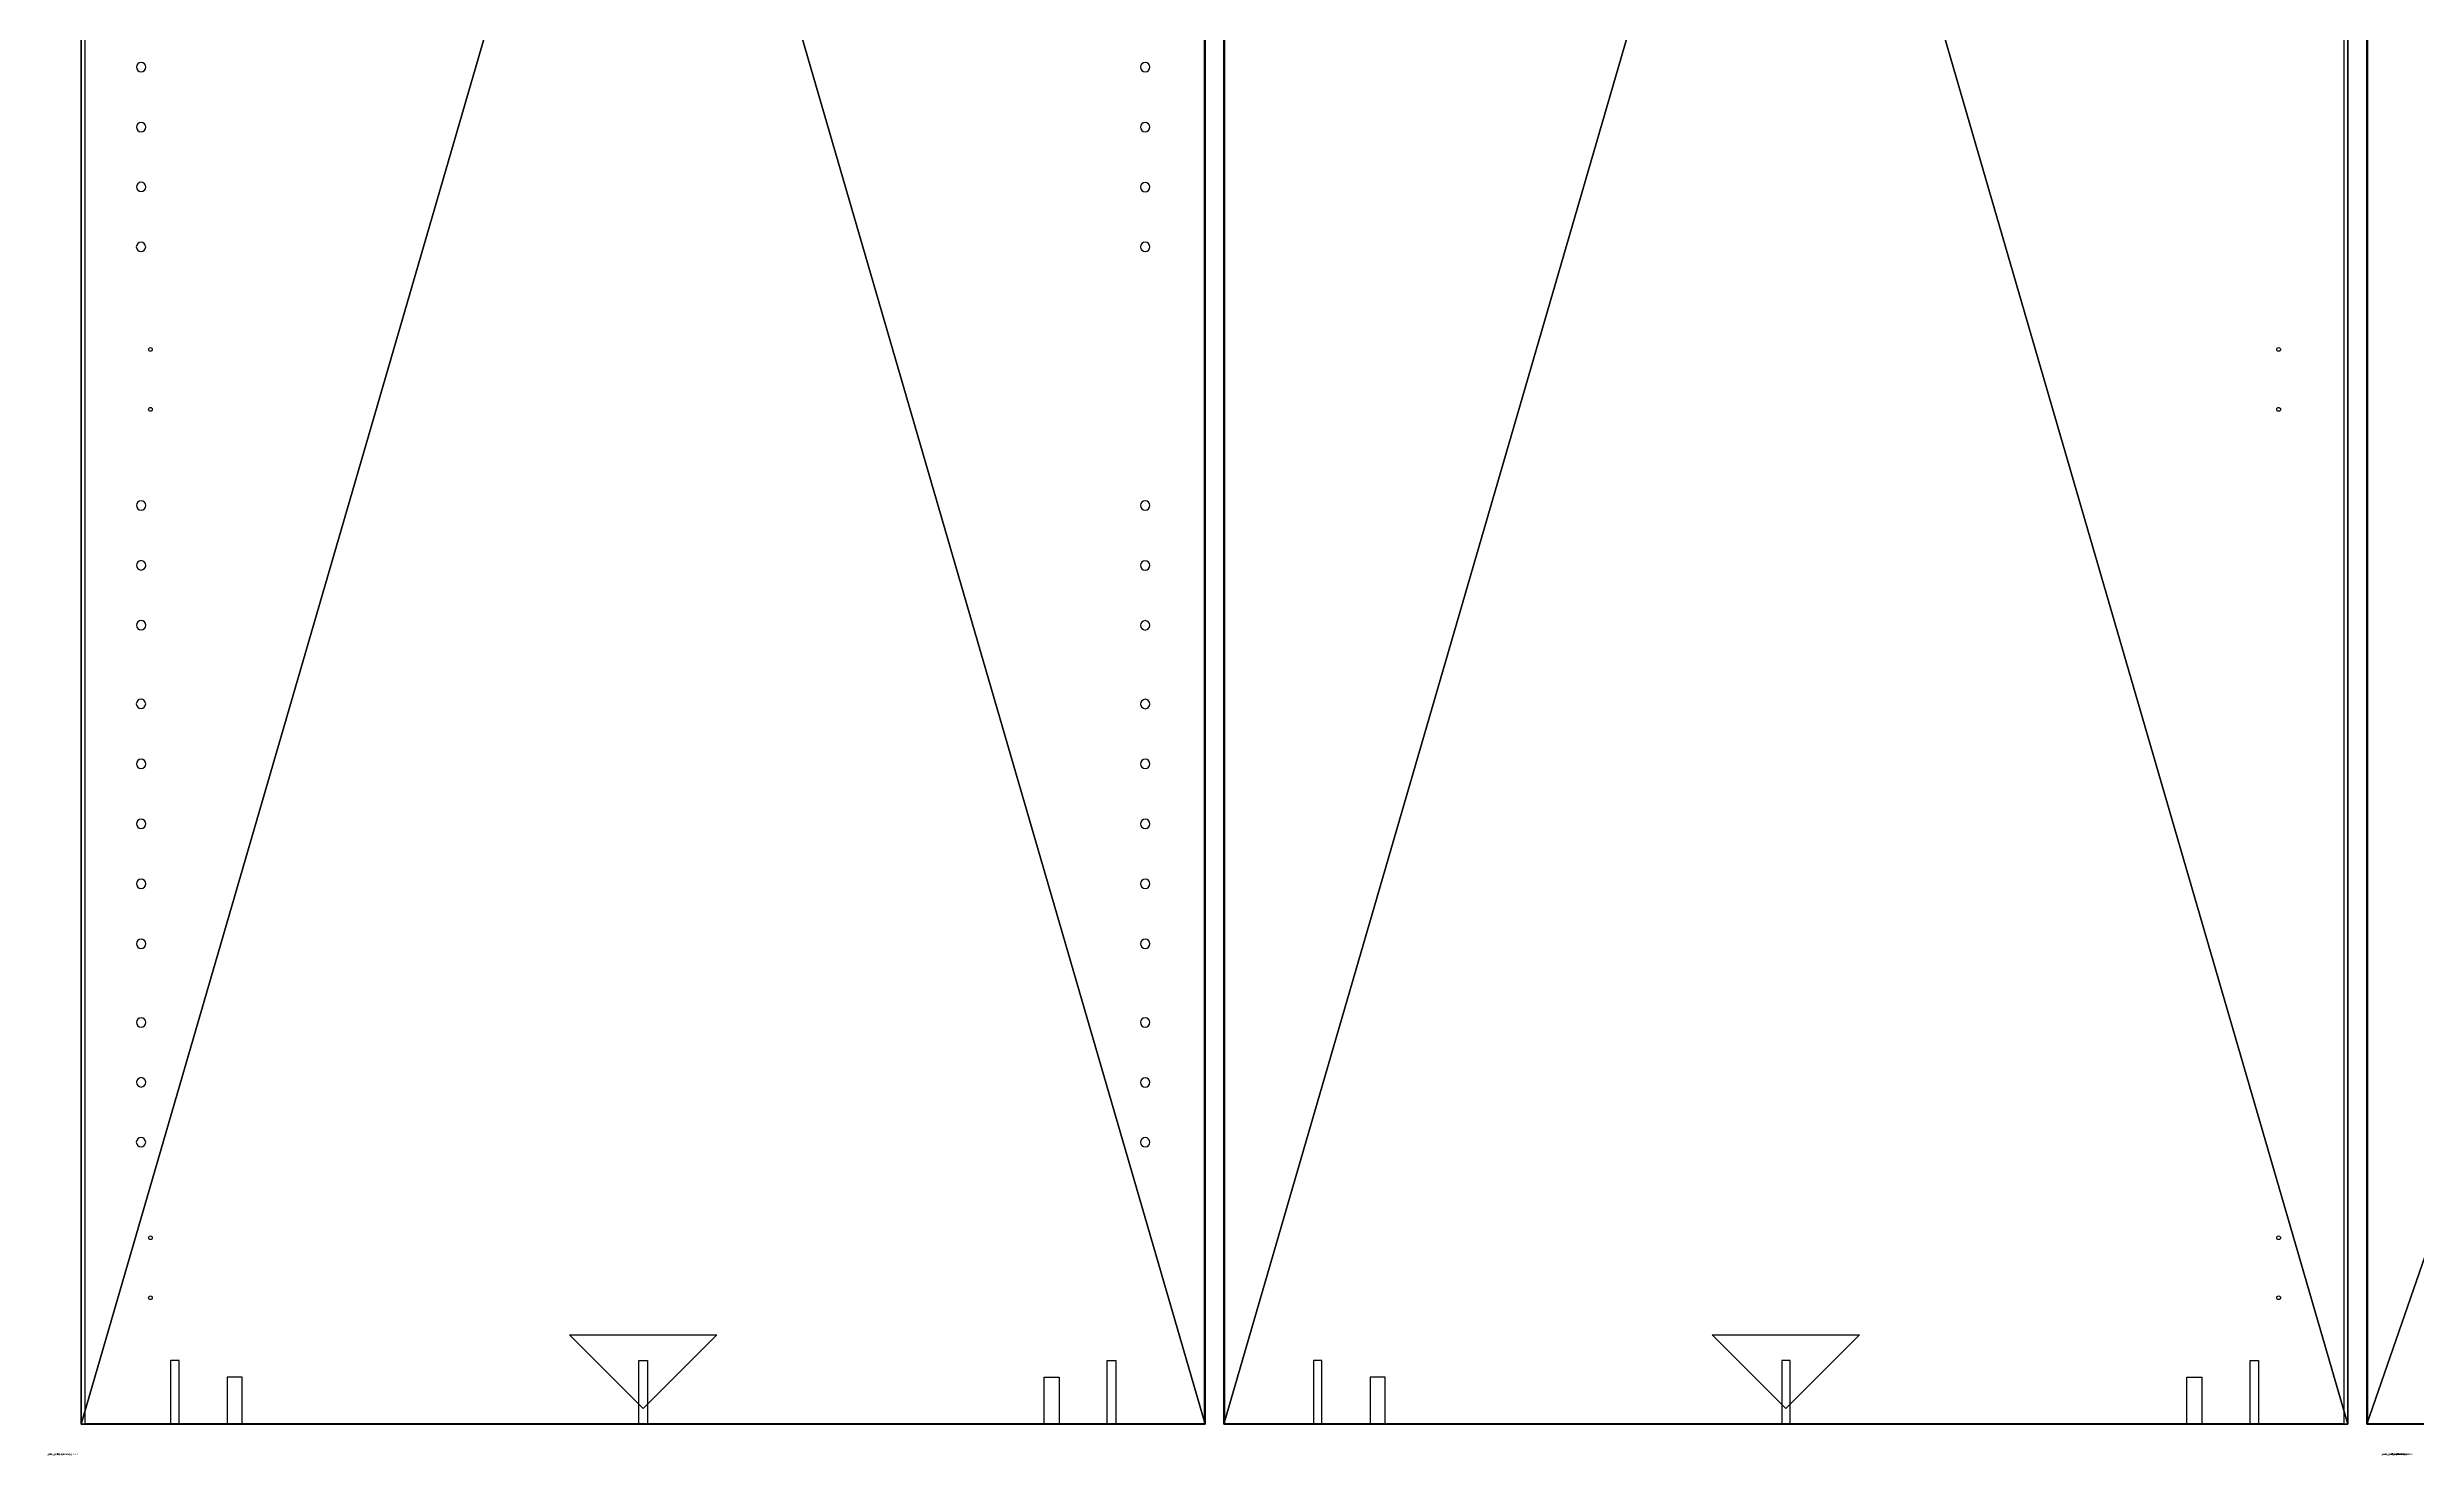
# Model space of a CAD drawing. Header units: millimetres. Extents: x -51759 to 2111, y -2740 to 2097.
# Drawn here: x -14168 to -12903, y -17 to 735 of the extents above; entities that cross this region are included whole.
import ezdxf

# ---------------------------------------------------------------- set-up
doc = ezdxf.new("R2010")
doc.units = ezdxf.units.MM
doc.header["$LTSCALE"] = 25.4
doc.layers.get('0').update_dxf_attribs({"true_color": 0xffffff})
for name, color, linetype, true_color in [('-', 216, 'Continuous', 0x770077), ('ABF_cuttingLines', 134, 'Continuous', 0x009987), ('ABF_D5.0_DEPTH8', 252, 'Continuous', 0x777799), ('ABF_edgeBanding', 252, 'Continuous', 0x777799), ('ABF_Label', 190, 'Continuous', 0x9900ff), ('DEPTH3.0-ARTICLE46331', 190, 'Continuous', 0x9900ff), ('DSIDE-4.5', 190, 'Continuous', 0x9900ff), ('DSIDE-8', 22, 'Continuous', 0xcc4400), ('Dside4.5', 134, 'Continuous', 0x009987)]:
    doc.layers.add(name, color=color, linetype=linetype, true_color=true_color)

# ---------------------------------------------------------------- blocks, each defined once
blk = doc.blocks.new('Group713#1')
at = {"layer": 'ABF_cuttingLines', "color": 0}
blk.add_polyline3d([(-617.6, 1748.1, 0), (-617.6, 16.9, 0), (-20, 16.9, 0), (-20, 1748.1, 0), (-617.6, 1748.1, 0)], close=True, dxfattribs=at)
blk = doc.blocks.new('___#18')
at = {"color": 0}
for p, q in [((-618, 16.5, 18), (-618, 1748.5, 18)), ((-618, 16.5), (-618, 1748.5)), ((-618, 16.5, 18), (-618, 1748.5, 18)), ((-618, 16.5), (-618, 1748.5)), ((-18, 16.5, 18), (-618, 16.5, 18)), ((-18, 16.5), (-618, 16.5)), ((-18, 16.5, 18), (-618, 16.5, 18)), ((-618, 16.5, 18), (-618, 16.5)), ((-18, 16.5), (-618, 16.5)), ((-618, 16.5, 18), (-618, 16.5))]:
    blk.add_line(p, q, dxfattribs=at)
at = {"layer": 'ABF_cuttingLines', "color": 0}
blk.add_blockref('Group713#1', (0, 0, 18), dxfattribs=at)
at = {"color": 7, "true_color": 0xffffff}
mesh = blk.add_polyface(dxfattribs=at)
corners = [(-18, 16.5, 18), (-618, 1748.5, 18), (-618, 16.5, 18), (-18, 1748.5, 18)]
mesh.append_faces([[corners[k] for k in face] for face in [(0, 1, 2), (1, 0, 3)]], dxfattribs={"vtx0": -1, "color": 7})
at = {"color": 253, "true_color": 0xc1b5a5}
mesh = blk.add_polyface(dxfattribs=at)
corners = [(-18, 1748.5), (-618, 16.5), (-618, 1748.5), (-18, 16.5)]
mesh.append_faces([[corners[k] for k in face] for face in [(0, 1, 2), (1, 0, 3)]], dxfattribs={"vtx0": -1, "color": 253})
at = {"color": 0}
mesh = blk.add_polyface(dxfattribs=at)
corners = [(-618, 1748.5, 18), (-618, 16.5), (-618, 16.5, 18), (-618, 1748.5)]
mesh.append_faces([[corners[k] for k in face] for face in [(0, 1, 2), (1, 0, 3)]], dxfattribs={"vtx0": -1, "color": 0})
mesh = blk.add_polyface(dxfattribs=at)
corners = [(-18, 16.5, 18), (-618, 16.5), (-18, 16.5), (-618, 16.5, 18)]
mesh.append_faces([[corners[k] for k in face] for face in [(0, 1, 2), (1, 0, 3)]], dxfattribs={"vtx0": -1, "color": 0})
blk = doc.blocks.new('Group546#1')
blk = doc.blocks.new('Group547#1')
blk = doc.blocks.new('Group550#1')
blk = doc.blocks.new('Group551#1')
blk = doc.blocks.new('Group554#1')
at = {"layer": 'DSIDE-4.5', "color": 0, "extrusion": (1.50398e-16, -1, -5.39341e-16)}
blk.add_circle((0, -9), 2.25, dxfattribs=at)
at = {"layer": 'DSIDE-8', "color": 0, "extrusion": (1.50398e-16, -1, -5.39341e-16)}
blk.add_circle((-32, -9), 4, dxfattribs=at)
blk = doc.blocks.new('Group555#1')
at = {"layer": 'DSIDE-4.5', "color": 0}
blk.add_polyline3d([(-2.25, 0, 0), (-2.25, -34, 0), (2.25, -34, 0), (2.25, 0, 0), (-2.25, 0, 0)], close=True, dxfattribs=at)
at = {"layer": 'DSIDE-8', "color": 0}
blk.add_polyline3d([(-36, 0, 0), (-36, -25, 0), (-28, -25, 0), (-28, 0, 0), (-36, 0, 0)], close=True, dxfattribs=at)
blk = doc.blocks.new('Group558#1')
at = {"layer": 'DSIDE-4.5', "color": 0, "extrusion": (1.50398e-16, -1, -5.39341e-16)}
blk.add_circle((0, -9), 2.25, dxfattribs=at)
at = {"layer": 'DSIDE-8', "color": 0, "extrusion": (1.50398e-16, -1, -5.39341e-16)}
blk.add_circle((32, -9), 4, dxfattribs=at)
blk = doc.blocks.new('Group559#1')
at = {"layer": 'DSIDE-4.5', "color": 0}
blk.add_polyline3d([(2.25, 0, 0), (2.25, -34, 0), (-2.25, -34, 0), (-2.25, 0, 0), (2.25, 0, 0)], close=True, dxfattribs=at)
at = {"layer": 'DSIDE-8', "color": 0}
blk.add_polyline3d([(36, 0, 0), (36, -25, 0), (28, -25, 0), (28, 0, 0), (36, 0, 0)], close=True, dxfattribs=at)
blk = doc.blocks.new('Group557#2')
blk = doc.blocks.new('Group558#2')
blk = doc.blocks.new('Group560#1')
at = {"layer": 'Dside4.5', "color": 0, "extrusion": (0, 1, 0)}
blk.add_circle((0, -9), 2.25, dxfattribs=at)
blk = doc.blocks.new('Group561#1')
at = {"layer": 'Dside4.5', "color": 0}
blk.add_polyline3d([(2.25, 0, 0), (2.25, -34, 0), (-2.25, -34, 0), (-2.25, 0, 0), (2.25, 0, 0)], close=True, dxfattribs=at)
blk = doc.blocks.new('Group571#1')
blk = doc.blocks.new('Group575#1')
blk = doc.blocks.new('Group577#2')
blk = doc.blocks.new('Group587#2')
at = {"layer": 'DEPTH3.0-ARTICLE46331', "color": 0, "extrusion": (0, 0, -1)}
for centre in [(37, 16), (37, -16)]:
    blk.add_circle(centre, 1, dxfattribs=at)
blk = doc.blocks.new('Group589#2')
at = {"layer": 'DEPTH3.0-ARTICLE46331', "color": 0, "extrusion": (0, 0, -1)}
for centre in [(37, 16), (37, -16)]:
    blk.add_circle(centre, 1, dxfattribs=at)
blk = doc.blocks.new('Group591#1')
blk = doc.blocks.new('Group593#1')
blk = doc.blocks.new('Group595#1')
blk = doc.blocks.new('Group#126')
blk = doc.blocks.new('Group#127')
blk = doc.blocks.new('Group636#1')
blk = doc.blocks.new('Group715#1')
at = {"layer": 'ABF_cuttingLines', "color": 0}
blk.add_polyline3d([(-617.6, 2080.5, 0), (-617.6, 16.9, 0), (-20, 16.9, 0), (-20, 2080.5, 0), (-617.6, 2080.5, 0)], close=True, dxfattribs=at)
blk = doc.blocks.new('Group716#1')
at = {"layer": 'ABF_edgeBanding', "color": 0}
blk.add_polyline3d([(-318, 24.8, 0), (-357.3, 64.1, 0), (-278.7, 64.1, 0), (-318, 24.8, 0)], close=True, dxfattribs=at)
blk = doc.blocks.new('___#19')
at = {"color": 0}
for p, q in [((-618, 16.5, 18), (-618, 2080.5, 18)), ((-618, 16.5), (-618, 2080.5)), ((-618, 16.5, 18), (-618, 2080.5, 18)), ((-618, 16.5), (-618, 2080.5)), ((-18, 2080.5, 18), (-18, 16.5, 18)), ((-18, 2080.5), (-18, 16.5)), ((-18, 2080.5, 18), (-18, 16.5, 18)), ((-18, 2080.5), (-18, 16.5)), ((-18, 16.5, 18), (-618, 16.5, 18)), ((-18, 16.5), (-618, 16.5)), ((-18, 16.5, 18), (-618, 16.5, 18)), ((-618, 16.5, 18), (-618, 16.5)), ((-18, 16.5), (-618, 16.5)), ((-618, 16.5, 18), (-618, 16.5)), ((-18, 16.5, 18), (-18, 16.5)), ((-18, 16.5, 18), (-18, 16.5))]:
    blk.add_line(p, q, dxfattribs=at)
at = {"layer": '-', "color": 0, "extrusion": (0, -1, -3.49763e-16)}
ref = blk.add_blockref('Group#126', (-317, 18, -1686.8), dxfattribs=dict(at, zscale=-1, rotation=90))
ref.add_attrib('Skp_GroupInstanceName', 'ABF_Hole', (0, 0), dxfattribs={"layer": '0', "height": 1})
ref = blk.add_blockref('Group#127', (-317, 18, -1654.8), dxfattribs=dict(at, zscale=-1, rotation=90))
ref.add_attrib('Skp_GroupInstanceName', 'ABF_Hole', (0, 0), dxfattribs={"layer": '0', "height": 1})
at = {"color": 0, "extrusion": (0, 0, -1)}
ref = blk.add_blockref('Group550#1', (568, 2080.5), dxfattribs=dict(at, rotation=180))
ref.add_attrib('Skp_GroupInstanceName', '_ABF_sideDrill', (0, 0), dxfattribs={"height": 1})
ref = blk.add_blockref('Group551#1', (568, 2080.5), dxfattribs=dict(at, rotation=180))
ref.add_attrib('Skp_GroupInstanceName', '_ABF_sideDrillDepth', (0, 0), dxfattribs={"height": 1})
ref = blk.add_blockref('Group557#2', (318, 2080.5), dxfattribs=dict(at, rotation=180))
ref.add_attrib('Skp_GroupInstanceName', '_ABF_sideDrill', (0, 0), dxfattribs={"height": 1})
ref = blk.add_blockref('Group558#2', (318, 2080.5), dxfattribs=dict(at, rotation=180))
ref.add_attrib('Skp_GroupInstanceName', '_ABF_sideDrillDepth', (0, 0), dxfattribs={"height": 1})
ref = blk.add_blockref('Group546#1', (68, 2080.5), dxfattribs=dict(at, rotation=180))
ref.add_attrib('Skp_GroupInstanceName', '_ABF_sideDrill', (0, 0), dxfattribs={"height": 1})
ref = blk.add_blockref('Group547#1', (68, 2080.5), dxfattribs=dict(at, rotation=180))
ref.add_attrib('Skp_GroupInstanceName', '_ABF_sideDrillDepth', (0, 0), dxfattribs={"height": 1})
ref = blk.add_blockref('Group595#1', (18, 1997, -18), dxfattribs=dict(at, rotation=180))
ref.add_attrib('Skp_GroupInstanceName', '_ABF_hingeMountingPlate', (0, 0), dxfattribs={"height": 1})
ref = blk.add_blockref('Group575#1', (568, 1766.5, -18), dxfattribs=dict(at, rotation=180))
ref.add_attrib('Skp_GroupInstanceName', '_ABF_minifixPlasticBase', (0, 0), dxfattribs={"height": 1})
ref = blk.add_blockref('Group577#2', (318, 1766.5, -18), dxfattribs=dict(at, rotation=180))
ref.add_attrib('Skp_GroupInstanceName', '_ABF_screwInside', (0, 0), dxfattribs={"height": 1})
ref = blk.add_blockref('Group571#1', (68, 1766.5, -18), dxfattribs=dict(at, rotation=180))
ref.add_attrib('Skp_GroupInstanceName', '_ABF_minifixPlasticBase', (0, 0), dxfattribs={"height": 1})
ref = blk.add_blockref('Group593#1', (18, 1522.8, -18), dxfattribs=dict(at, rotation=180))
ref.add_attrib('Skp_GroupInstanceName', '_ABF_hingeMountingPlate', (0, 0), dxfattribs={"height": 1})
ref = blk.add_blockref('Group591#1', (18, 1048.5, -18), dxfattribs=dict(at, rotation=180))
ref.add_attrib('Skp_GroupInstanceName', '_ABF_hingeMountingPlate', (0, 0), dxfattribs={"height": 1})
ref = blk.add_blockref('Group589#2', (18, 574.3, -18), dxfattribs=dict(at, rotation=180))
ref.add_attrib('Skp_GroupInstanceName', '_ABF_hingeMountingPlate', (0, 0), dxfattribs={"height": 1})
ref = blk.add_blockref('Group587#2', (18, 100, -18), dxfattribs=dict(at, rotation=180))
ref.add_attrib('Skp_GroupInstanceName', '_ABF_hingeMountingPlate', (0, 0), dxfattribs={"height": 1})
ref = blk.add_blockref('Group559#1', (568, 16.5), dxfattribs=dict(at, rotation=180))
ref.add_attrib('Skp_GroupInstanceName', '_ABF_sideDrillDepth', (0, 0), dxfattribs={"height": 1})
ref = blk.add_blockref('Group561#1', (318, 16.5), dxfattribs=dict(at, rotation=180))
ref.add_attrib('Skp_GroupInstanceName', '_ABF_sideDrillDepth', (0, 0), dxfattribs={"height": 1})
ref = blk.add_blockref('Group555#1', (68, 16.5), dxfattribs=dict(at, rotation=180))
ref.add_attrib('Skp_GroupInstanceName', '_ABF_sideDrillDepth', (0, 0), dxfattribs={"height": 1})
ref = blk.add_blockref('Group558#1', (568, 16.5), dxfattribs=dict(at, rotation=180))
ref.add_attrib('Skp_GroupInstanceName', '_ABF_sideDrill', (0, 0), dxfattribs={"height": 1})
ref = blk.add_blockref('Group560#1', (318, 16.5), dxfattribs=dict(at, rotation=180))
ref.add_attrib('Skp_GroupInstanceName', '_ABF_sideDrill', (0, 0), dxfattribs={"height": 1})
ref = blk.add_blockref('Group554#1', (68, 16.5), dxfattribs=dict(at, rotation=180))
ref.add_attrib('Skp_GroupInstanceName', '_ABF_sideDrill', (0, 0), dxfattribs={"height": 1})
at = {"layer": 'ABF_cuttingLines', "color": 0}
ref = blk.add_blockref('Group715#1', (0, 0, 18), dxfattribs=at)
ref.add_attrib('Skp_GroupInstanceName', '_ABF_cuttingLines', (0, 0), dxfattribs={"layer": '0', "height": 1})
at = {"layer": 'ABF_edgeBanding', "color": 0}
ref = blk.add_blockref('Group716#1', (0, 0, 18), dxfattribs=at)
ref.add_attrib('Skp_GroupInstanceName', '_ABF_edgeBanding', (0, 0), dxfattribs={"layer": '0', "height": 1})
at = {"layer": 'ABF_Label', "color": 0}
ref = blk.add_blockref('Group636#1', (-318, 1048.5, 18), dxfattribs=dict(at, xscale=1.574803149606299, yscale=1.574803149606299, rotation=90))
ref.add_attrib('Skp_GroupInstanceName', '_ABF_Label', (0, 0), dxfattribs={"layer": '0', "height": 1})
at = {"color": 7, "true_color": 0xffffff}
mesh = blk.add_polyface(dxfattribs=at)
corners = [(-18, 16.5, 18), (-618, 2080.5, 18), (-618, 16.5, 18), (-18, 2080.5, 18)]
mesh.append_faces([[corners[k] for k in face] for face in [(0, 1, 2), (1, 0, 3)]], dxfattribs={"vtx0": -1, "color": 7})
at = {"color": 0}
mesh = blk.add_polyface(dxfattribs=at)
corners = [(-18, 2080.5), (-618, 16.5), (-618, 2080.5), (-18, 16.5)]
mesh.append_faces([[corners[k] for k in face] for face in [(0, 1, 2), (1, 0, 3)]], dxfattribs={"vtx0": -1, "color": 0})
mesh = blk.add_polyface(dxfattribs=at)
corners = [(-618, 2080.5, 18), (-618, 16.5), (-618, 16.5, 18), (-618, 2080.5)]
mesh.append_faces([[corners[k] for k in face] for face in [(0, 1, 2), (1, 0, 3)]], dxfattribs={"vtx0": -1, "color": 0})
mesh = blk.add_polyface(dxfattribs=at)
corners = [(-18, 16.5), (-18, 2080.5, 18), (-18, 16.5, 18), (-18, 2080.5)]
mesh.append_faces([[corners[k] for k in face] for face in [(0, 1, 2), (1, 0, 3)]], dxfattribs={"vtx0": -1, "color": 0})
mesh = blk.add_polyface(dxfattribs=at)
corners = [(-18, 16.5, 18), (-618, 16.5), (-18, 16.5), (-618, 16.5, 18)]
mesh.append_faces([[corners[k] for k in face] for face in [(0, 1, 2), (1, 0, 3)]], dxfattribs={"vtx0": -1, "color": 0})
blk = doc.blocks.new('Group510#1')
blk = doc.blocks.new('Group511#1')
blk = doc.blocks.new('Group514#1')
blk = doc.blocks.new('Group515#1')
blk = doc.blocks.new('Group518#1')
at = {"layer": 'DSIDE-4.5', "color": 0, "extrusion": (1.50398e-16, -1, -5.39341e-16)}
blk.add_circle((0, -9), 2.25, dxfattribs=at)
at = {"layer": 'DSIDE-8', "color": 0, "extrusion": (1.50398e-16, -1, -5.39341e-16)}
blk.add_circle((-32, -9), 4, dxfattribs=at)
blk = doc.blocks.new('Group519#1')
at = {"layer": 'DSIDE-4.5', "color": 0}
blk.add_polyline3d([(-2.25, 0, 0), (-2.25, -34, 0), (2.25, -34, 0), (2.25, 0, 0), (-2.25, 0, 0)], close=True, dxfattribs=at)
at = {"layer": 'DSIDE-8', "color": 0}
blk.add_polyline3d([(-36, 0, 0), (-36, -25, 0), (-28, -25, 0), (-28, 0, 0), (-36, 0, 0)], close=True, dxfattribs=at)
blk = doc.blocks.new('Group522#1')
at = {"layer": 'DSIDE-4.5', "color": 0, "extrusion": (1.50398e-16, -1, -5.39341e-16)}
blk.add_circle((0, -9), 2.25, dxfattribs=at)
at = {"layer": 'DSIDE-8', "color": 0, "extrusion": (1.50398e-16, -1, -5.39341e-16)}
blk.add_circle((32, -9), 4, dxfattribs=at)
blk = doc.blocks.new('Group523#1')
at = {"layer": 'DSIDE-4.5', "color": 0}
blk.add_polyline3d([(2.25, 0, 0), (2.25, -34, 0), (-2.25, -34, 0), (-2.25, 0, 0), (2.25, 0, 0)], close=True, dxfattribs=at)
at = {"layer": 'DSIDE-8', "color": 0}
blk.add_polyline3d([(36, 0, 0), (36, -25, 0), (28, -25, 0), (28, 0, 0), (36, 0, 0)], close=True, dxfattribs=at)
blk = doc.blocks.new('Group563#1')
blk = doc.blocks.new('Group567#1')
blk = doc.blocks.new('Group574#1')
blk = doc.blocks.new('Group581#1')
blk = doc.blocks.new('Group583#1')
blk = doc.blocks.new('Group585#1')
blk = doc.blocks.new('Group587#1')
at = {"layer": 'DEPTH3.0-ARTICLE46331', "color": 0}
for centre in [(-37, 16), (-37, -16)]:
    blk.add_circle(centre, 1, dxfattribs=at)
blk = doc.blocks.new('Group589#1')
at = {"layer": 'DEPTH3.0-ARTICLE46331', "color": 0}
for centre in [(-37, 16), (-37, -16)]:
    blk.add_circle(centre, 1, dxfattribs=at)
blk = doc.blocks.new('Group#131')
blk = doc.blocks.new('Group#132')
blk = doc.blocks.new('Group#63')
at = {"layer": 'ABF_D5.0_DEPTH8', "color": 0, "extrusion": (1, 1.48988e-08, 2.29886e-14)}
blk.add_circle((2.5, 2.5, 0), 2.5, dxfattribs=at)
blk = doc.blocks.new('Group#65')
at = {"layer": 'ABF_D5.0_DEPTH8', "color": 0, "extrusion": (1, 1.48988e-08, 2.29886e-14)}
blk.add_circle((2.5, 2.5, 0), 2.5, dxfattribs=at)
blk = doc.blocks.new('Group#82')
at = {"layer": 'ABF_D5.0_DEPTH8', "color": 0, "extrusion": (1, 1.48988e-08, 2.29886e-14)}
blk.add_circle((2.5, 2.5, 0), 2.5, dxfattribs=at)
blk = doc.blocks.new('Group#69')
at = {"layer": 'ABF_D5.0_DEPTH8', "color": 0, "extrusion": (1, 1.48988e-08, 2.29886e-14)}
blk.add_circle((2.5, 2.5, 0), 2.5, dxfattribs=at)
blk = doc.blocks.new('Group#84')
at = {"layer": 'ABF_D5.0_DEPTH8', "color": 0, "extrusion": (1, 1.48988e-08, 2.29886e-14)}
blk.add_circle((2.5, 2.5, 0), 2.5, dxfattribs=at)
blk = doc.blocks.new('Group#64')
at = {"layer": 'ABF_D5.0_DEPTH8', "color": 0, "extrusion": (1, 1.48988e-08, 2.29886e-14)}
blk.add_circle((2.5, 2.5, 0), 2.5, dxfattribs=at)
blk = doc.blocks.new('Group#70')
at = {"layer": 'ABF_D5.0_DEPTH8', "color": 0, "extrusion": (1, 1.48988e-08, 2.29886e-14)}
blk.add_circle((2.5, 2.5, 0), 2.5, dxfattribs=at)
blk = doc.blocks.new('Group#85')
at = {"layer": 'ABF_D5.0_DEPTH8', "color": 0, "extrusion": (1, 1.48988e-08, 2.29886e-14)}
blk.add_circle((2.5, 2.5, 0), 2.5, dxfattribs=at)
blk = doc.blocks.new('Group#87')
at = {"layer": 'ABF_D5.0_DEPTH8', "color": 0, "extrusion": (1, 1.48988e-08, 2.29886e-14)}
blk.add_circle((2.5, 2.5, 0), 2.5, dxfattribs=at)
blk = doc.blocks.new('Group#96')
at = {"layer": 'ABF_D5.0_DEPTH8', "color": 0, "extrusion": (1, 1.48988e-08, 2.29886e-14)}
blk.add_circle((2.5, 2.5, 0), 2.5, dxfattribs=at)
blk = doc.blocks.new('Group#86')
at = {"layer": 'ABF_D5.0_DEPTH8', "color": 0, "extrusion": (1, 1.48988e-08, 2.29886e-14)}
blk.add_circle((2.5, 2.5, 0), 2.5, dxfattribs=at)
blk = doc.blocks.new('Group#99')
at = {"layer": 'ABF_D5.0_DEPTH8', "color": 0, "extrusion": (1, 1.48988e-08, 2.29886e-14)}
blk.add_circle((2.5, 2.5, 0), 2.5, dxfattribs=at)
blk = doc.blocks.new('Group#97')
at = {"layer": 'ABF_D5.0_DEPTH8', "color": 0, "extrusion": (1, 1.48988e-08, 2.29886e-14)}
blk.add_circle((2.5, 2.5, 0), 2.5, dxfattribs=at)
blk = doc.blocks.new('Group#98')
at = {"layer": 'ABF_D5.0_DEPTH8', "color": 0, "extrusion": (1, 1.48988e-08, 2.29886e-14)}
blk.add_circle((2.5, 2.5, 0), 2.5, dxfattribs=at)
blk = doc.blocks.new('Group#151')
at = {"layer": 'ABF_D5.0_DEPTH8', "color": 0, "extrusion": (1, 1.48988e-08, 2.29886e-14)}
blk.add_circle((2.5, 2.5, 0), 2.5, dxfattribs=at)
blk = doc.blocks.new('Group#157')
at = {"layer": 'ABF_D5.0_DEPTH8', "color": 0, "extrusion": (1, 1.48988e-08, 2.29886e-14)}
blk.add_circle((2.5, 2.5, 0), 2.5, dxfattribs=at)
blk = doc.blocks.new('Group#152')
at = {"layer": 'ABF_D5.0_DEPTH8', "color": 0, "extrusion": (1, 1.48988e-08, 2.29886e-14)}
blk.add_circle((2.5, 2.5, 0), 2.5, dxfattribs=at)
blk = doc.blocks.new('Group#154')
at = {"layer": 'ABF_D5.0_DEPTH8', "color": 0, "extrusion": (1, 1.48988e-08, 2.29886e-14)}
blk.add_circle((2.5, 2.5, 0), 2.5, dxfattribs=at)
blk = doc.blocks.new('Group#156')
at = {"layer": 'ABF_D5.0_DEPTH8', "color": 0, "extrusion": (1, 1.48988e-08, 2.29886e-14)}
blk.add_circle((2.5, 2.5, 0), 2.5, dxfattribs=at)
blk = doc.blocks.new('Group#160')
at = {"layer": 'ABF_D5.0_DEPTH8', "color": 0, "extrusion": (1, 1.48988e-08, 2.29886e-14)}
blk.add_circle((2.5, 2.5, 0), 2.5, dxfattribs=at)
blk = doc.blocks.new('Group#161')
at = {"layer": 'ABF_D5.0_DEPTH8', "color": 0, "extrusion": (1, 1.48988e-08, 2.29886e-14)}
blk.add_circle((2.5, 2.5, 0), 2.5, dxfattribs=at)
blk = doc.blocks.new('Group#165')
at = {"layer": 'ABF_D5.0_DEPTH8', "color": 0, "extrusion": (1, 1.48988e-08, 2.29886e-14)}
blk.add_circle((2.5, 2.5, 0), 2.5, dxfattribs=at)
blk = doc.blocks.new('Group#166')
at = {"layer": 'ABF_D5.0_DEPTH8', "color": 0, "extrusion": (1, 1.48988e-08, 2.29886e-14)}
blk.add_circle((2.5, 2.5, 0), 2.5, dxfattribs=at)
blk = doc.blocks.new('Group#162')
at = {"layer": 'ABF_D5.0_DEPTH8', "color": 0, "extrusion": (1, 1.48988e-08, 2.29886e-14)}
blk.add_circle((2.5, 2.5, 0), 2.5, dxfattribs=at)
blk = doc.blocks.new('Group#143')
at = {"layer": 'ABF_D5.0_DEPTH8', "color": 0, "extrusion": (1, 1.48988e-08, 2.29886e-14)}
blk.add_circle((2.5, 2.5, 0), 2.5, dxfattribs=at)
blk = doc.blocks.new('Group#135')
at = {"layer": 'ABF_D5.0_DEPTH8', "color": 0, "extrusion": (1, 1.48988e-08, 2.29886e-14)}
blk.add_circle((2.5, 2.5, 0), 2.5, dxfattribs=at)
blk = doc.blocks.new('Group#147')
at = {"layer": 'ABF_D5.0_DEPTH8', "color": 0, "extrusion": (1, 1.48988e-08, 2.29886e-14)}
blk.add_circle((2.5, 2.5, 0), 2.5, dxfattribs=at)
blk = doc.blocks.new('Group#136')
at = {"layer": 'ABF_D5.0_DEPTH8', "color": 0, "extrusion": (1, 1.48988e-08, 2.29886e-14)}
blk.add_circle((2.5, 2.5, 0), 2.5, dxfattribs=at)
blk = doc.blocks.new('Group#148')
at = {"layer": 'ABF_D5.0_DEPTH8', "color": 0, "extrusion": (1, 1.48988e-08, 2.29886e-14)}
blk.add_circle((2.5, 2.5, 0), 2.5, dxfattribs=at)
blk = doc.blocks.new('Group#149')
at = {"layer": 'ABF_D5.0_DEPTH8', "color": 0, "extrusion": (1, 1.48988e-08, 2.29886e-14)}
blk.add_circle((2.5, 2.5, 0), 2.5, dxfattribs=at)
blk = doc.blocks.new('Group411#1')
blk = doc.blocks.new('Group412#1')
blk = doc.blocks.new('Group414#1')
at = {"layer": 'Dside4.5', "color": 0, "extrusion": (0, 1, 0)}
blk.add_circle((0, -9), 2.25, dxfattribs=at)
blk = doc.blocks.new('Group415#1')
at = {"layer": 'Dside4.5', "color": 0}
blk.add_polyline3d([(2.25, 0, 0), (2.25, -34, 0), (-2.25, -34, 0), (-2.25, 0, 0), (2.25, 0, 0)], close=True, dxfattribs=at)
blk = doc.blocks.new('Group645#2')
blk = doc.blocks.new('Group717#1')
at = {"layer": 'ABF_cuttingLines', "color": 0}
blk.add_polyline3d([(20, 2080.5, 0), (20, 16.9, 0), (617.6, 16.9, 0), (617.6, 2080.5, 0), (20, 2080.5, 0)], close=True, dxfattribs=at)
blk = doc.blocks.new('Group718#1')
at = {"layer": 'ABF_edgeBanding', "color": 0}
blk.add_polyline3d([(318, 24.8, 0), (278.7, 64.1, 0), (357.3, 64.1, 0), (318, 24.8, 0)], close=True, dxfattribs=at)
blk = doc.blocks.new('___#20')
at = {"color": 0}
for p, q in [((18, 2080.5), (18, 16.5)), ((18, 2080.5, 18), (18, 16.5, 18)), ((18, 2080.5), (18, 16.5)), ((18, 2080.5, 18), (18, 16.5, 18)), ((618, 16.5), (618, 2080.5)), ((618, 16.5, 18), (618, 2080.5, 18)), ((618, 16.5), (618, 2080.5)), ((618, 16.5, 18), (618, 2080.5, 18)), ((18, 16.5), (618, 16.5)), ((18, 16.5, 18), (618, 16.5, 18)), ((18, 16.5), (18, 16.5, 18)), ((18, 16.5), (618, 16.5)), ((18, 16.5, 18), (618, 16.5, 18)), ((18, 16.5), (18, 16.5, 18)), ((618, 16.5), (618, 16.5, 18)), ((618, 16.5), (618, 16.5, 18))]:
    blk.add_line(p, q, dxfattribs=at)
at = {"layer": '-', "color": 0, "extrusion": (0, 1, -3.49763e-16)}
ref = blk.add_blockref('Group#132', (-317, 18, 1686.8), dxfattribs=dict(at, rotation=90))
ref.add_attrib('Skp_GroupInstanceName', 'ABF_Hole', (0, 0), dxfattribs={"layer": '0', "height": 1})
ref = blk.add_blockref('Group#131', (-317, 18, 1654.8), dxfattribs=dict(at, rotation=90))
ref.add_attrib('Skp_GroupInstanceName', 'ABF_Hole', (0, 0), dxfattribs={"layer": '0', "height": 1})
at = {"layer": '-', "color": 0, "extrusion": (-0.009842, 0.999952, 9.26182e-13)}
ref = blk.add_blockref('Group#84', (-595.8, 18, 732.7), dxfattribs=dict(at, rotation=269.9999991284582))
ref.add_attrib('Skp_GroupInstanceName', 'ABF_Hole', (0, 0), dxfattribs={"layer": '0', "height": 1})
ref = blk.add_blockref('Group#64', (-59.8, 18, 738), dxfattribs=dict(at, rotation=269.9999991284582))
ref.add_attrib('Skp_GroupInstanceName', 'ABF_Hole', (0, 0), dxfattribs={"layer": '0', "height": 1})
ref = blk.add_blockref('Group#82', (-59.5, 18, 706), dxfattribs=dict(at, rotation=269.9999991284582))
ref.add_attrib('Skp_GroupInstanceName', 'ABF_Hole', (0, 0), dxfattribs={"layer": '0', "height": 1})
ref = blk.add_blockref('Group#69', (-595.4, 18, 700.7), dxfattribs=dict(at, rotation=269.9999991284582))
ref.add_attrib('Skp_GroupInstanceName', 'ABF_Hole', (0, 0), dxfattribs={"layer": '0', "height": 1})
ref = blk.add_blockref('Group#63', (-59.2, 18, 674), dxfattribs=dict(at, rotation=269.9999991284582))
ref.add_attrib('Skp_GroupInstanceName', 'ABF_Hole', (0, 0), dxfattribs={"layer": '0', "height": 1})
ref = blk.add_blockref('Group#65', (-595.1, 18, 668.7), dxfattribs=dict(at, rotation=269.9999991284582))
ref.add_attrib('Skp_GroupInstanceName', 'ABF_Hole', (0, 0), dxfattribs={"layer": '0', "height": 1})
ref = blk.add_blockref('Group#70', (-58.8, 18, 642), dxfattribs=dict(at, rotation=269.9999991284582))
ref.add_attrib('Skp_GroupInstanceName', 'ABF_Hole', (0, 0), dxfattribs={"layer": '0', "height": 1})
ref = blk.add_blockref('Group#85', (-594.8, 18, 636.7), dxfattribs=dict(at, rotation=269.9999991284582))
ref.add_attrib('Skp_GroupInstanceName', 'ABF_Hole', (0, 0), dxfattribs={"layer": '0', "height": 1})
ref = blk.add_blockref('Group#87', (-57.5, 18, 504), dxfattribs=dict(at, rotation=269.9999991284582))
ref.add_attrib('Skp_GroupInstanceName', 'ABF_Hole', (0, 0), dxfattribs={"layer": '0', "height": 1})
ref = blk.add_blockref('Group#96', (-593.5, 18, 498.7), dxfattribs=dict(at, rotation=269.9999991284582))
ref.add_attrib('Skp_GroupInstanceName', 'ABF_Hole', (0, 0), dxfattribs={"layer": '0', "height": 1})
ref = blk.add_blockref('Group#86', (-57.2, 18, 472), dxfattribs=dict(at, rotation=269.9999991284582))
ref.add_attrib('Skp_GroupInstanceName', 'ABF_Hole', (0, 0), dxfattribs={"layer": '0', "height": 1})
ref = blk.add_blockref('Group#98', (-593.1, 18, 466.7), dxfattribs=dict(at, rotation=269.9999991284582))
ref.add_attrib('Skp_GroupInstanceName', 'ABF_Hole', (0, 0), dxfattribs={"layer": '0', "height": 1})
ref = blk.add_blockref('Group#99', (-56.9, 18, 440), dxfattribs=dict(at, rotation=269.9999991284582))
ref.add_attrib('Skp_GroupInstanceName', 'ABF_Hole', (0, 0), dxfattribs={"layer": '0', "height": 1})
ref = blk.add_blockref('Group#97', (-592.8, 18, 434.7), dxfattribs=dict(at, rotation=269.9999991284582))
ref.add_attrib('Skp_GroupInstanceName', 'ABF_Hole', (0, 0), dxfattribs={"layer": '0', "height": 1})
ref = blk.add_blockref('Group#156', (-592.4, 17.5, 392.7), dxfattribs=dict(at, rotation=269.9999991284582))
ref.add_attrib('Skp_GroupInstanceName', 'ABF_Hole', (0, 0), dxfattribs={"layer": '0', "height": 1})
ref = blk.add_blockref('Group#160', (-56.4, 17.5, 398), dxfattribs=dict(at, rotation=269.9999991284582))
ref.add_attrib('Skp_GroupInstanceName', 'ABF_Hole', (0, 0), dxfattribs={"layer": '0', "height": 1})
ref = blk.add_blockref('Group#152', (-56.1, 17.5, 366), dxfattribs=dict(at, rotation=269.9999991284582))
ref.add_attrib('Skp_GroupInstanceName', 'ABF_Hole', (0, 0), dxfattribs={"layer": '0', "height": 1})
ref = blk.add_blockref('Group#154', (-592.1, 17.5, 360.7), dxfattribs=dict(at, rotation=269.9999991284582))
ref.add_attrib('Skp_GroupInstanceName', 'ABF_Hole', (0, 0), dxfattribs={"layer": '0', "height": 1})
ref = blk.add_blockref('Group#151', (-55.8, 17.5, 334), dxfattribs=dict(at, rotation=269.9999991284582))
ref.add_attrib('Skp_GroupInstanceName', 'ABF_Hole', (0, 0), dxfattribs={"layer": '0', "height": 1})
ref = blk.add_blockref('Group#157', (-591.8, 17.5, 328.7), dxfattribs=dict(at, rotation=269.9999991284582))
ref.add_attrib('Skp_GroupInstanceName', 'ABF_Hole', (0, 0), dxfattribs={"layer": '0', "height": 1})
ref = blk.add_blockref('Group#161', (-55.5, 17.5, 302), dxfattribs=dict(at, rotation=269.9999991284582))
ref.add_attrib('Skp_GroupInstanceName', 'ABF_Hole', (0, 0), dxfattribs={"layer": '0', "height": 1})
ref = blk.add_blockref('Group#162', (-591.5, 17.5, 296.7), dxfattribs=dict(at, rotation=269.9999991284582))
ref.add_attrib('Skp_GroupInstanceName', 'ABF_Hole', (0, 0), dxfattribs={"layer": '0', "height": 1})
ref = blk.add_blockref('Group#165', (-55.2, 17.5, 270), dxfattribs=dict(at, rotation=269.9999991284582))
ref.add_attrib('Skp_GroupInstanceName', 'ABF_Hole', (0, 0), dxfattribs={"layer": '0', "height": 1})
ref = blk.add_blockref('Group#166', (-591.2, 17.5, 264.7), dxfattribs=dict(at, rotation=269.9999991284582))
ref.add_attrib('Skp_GroupInstanceName', 'ABF_Hole', (0, 0), dxfattribs={"layer": '0', "height": 1})
ref = blk.add_blockref('Group#148', (-590.7, 17.5, 222.7), dxfattribs=dict(at, rotation=269.9999991284582))
ref.add_attrib('Skp_GroupInstanceName', 'ABF_Hole', (0, 0), dxfattribs={"layer": '0', "height": 1})
ref = blk.add_blockref('Group#149', (-54.8, 17.5, 228), dxfattribs=dict(at, rotation=269.9999991284582))
ref.add_attrib('Skp_GroupInstanceName', 'ABF_Hole', (0, 0), dxfattribs={"layer": '0', "height": 1})
ref = blk.add_blockref('Group#147', (-54.5, 17.5, 196), dxfattribs=dict(at, rotation=269.9999991284582))
ref.add_attrib('Skp_GroupInstanceName', 'ABF_Hole', (0, 0), dxfattribs={"layer": '0', "height": 1})
ref = blk.add_blockref('Group#136', (-590.4, 17.5, 190.7), dxfattribs=dict(at, rotation=269.9999991284582))
ref.add_attrib('Skp_GroupInstanceName', 'ABF_Hole', (0, 0), dxfattribs={"layer": '0', "height": 1})
ref = blk.add_blockref('Group#143', (-54.1, 17.5, 164), dxfattribs=dict(at, rotation=269.9999991284582))
ref.add_attrib('Skp_GroupInstanceName', 'ABF_Hole', (0, 0), dxfattribs={"layer": '0', "height": 1})
ref = blk.add_blockref('Group#135', (-590.1, 17.5, 158.7), dxfattribs=dict(at, rotation=269.9999991284582))
ref.add_attrib('Skp_GroupInstanceName', 'ABF_Hole', (0, 0), dxfattribs={"layer": '0', "height": 1})
at = {"color": 0}
ref = blk.add_blockref('Group510#1', (68, 2080.5, 18), dxfattribs=dict(at, rotation=180))
ref.add_attrib('Skp_GroupInstanceName', '_ABF_sideDrill', (0, 0), dxfattribs={"height": 1})
ref = blk.add_blockref('Group511#1', (68, 2080.5, 18), dxfattribs=dict(at, rotation=180))
ref.add_attrib('Skp_GroupInstanceName', '_ABF_sideDrillDepth', (0, 0), dxfattribs={"height": 1})
ref = blk.add_blockref('Group514#1', (568, 2080.5, 18), dxfattribs=dict(at, rotation=180))
ref.add_attrib('Skp_GroupInstanceName', '_ABF_sideDrill', (0, 0), dxfattribs={"height": 1})
ref = blk.add_blockref('Group515#1', (568, 2080.5, 18), dxfattribs=dict(at, rotation=180))
ref.add_attrib('Skp_GroupInstanceName', '_ABF_sideDrillDepth', (0, 0), dxfattribs={"height": 1})
ref = blk.add_blockref('Group411#1', (318, 2080.5, 18), dxfattribs=dict(at, rotation=180))
ref.add_attrib('Skp_GroupInstanceName', '_ABF_sideDrill', (0, 0), dxfattribs={"height": 1})
ref = blk.add_blockref('Group412#1', (318, 2080.5, 18), dxfattribs=dict(at, rotation=180))
ref.add_attrib('Skp_GroupInstanceName', '_ABF_sideDrillDepth', (0, 0), dxfattribs={"height": 1})
ref = blk.add_blockref('Group581#1', (18, 1997, 18), dxfattribs=dict(at, rotation=180))
ref.add_attrib('Skp_GroupInstanceName', '_ABF_hingeMountingPlate', (0, 0), dxfattribs={"height": 1})
ref = blk.add_blockref('Group563#1', (68, 1766.5, 18), dxfattribs=dict(at, rotation=180))
ref.add_attrib('Skp_GroupInstanceName', '_ABF_minifixPlasticBase', (0, 0), dxfattribs={"height": 1})
ref = blk.add_blockref('Group567#1', (568, 1766.5, 18), dxfattribs=dict(at, rotation=180))
ref.add_attrib('Skp_GroupInstanceName', '_ABF_minifixPlasticBase', (0, 0), dxfattribs={"height": 1})
ref = blk.add_blockref('Group574#1', (318, 1766.5, 18), dxfattribs=dict(at, rotation=180))
ref.add_attrib('Skp_GroupInstanceName', '_ABF_screwInside', (0, 0), dxfattribs={"height": 1})
ref = blk.add_blockref('Group583#1', (18, 1522.8, 18), dxfattribs=dict(at, rotation=180))
ref.add_attrib('Skp_GroupInstanceName', '_ABF_hingeMountingPlate', (0, 0), dxfattribs={"height": 1})
ref = blk.add_blockref('Group585#1', (18, 1048.5, 18), dxfattribs=dict(at, rotation=180))
ref.add_attrib('Skp_GroupInstanceName', '_ABF_hingeMountingPlate', (0, 0), dxfattribs={"height": 1})
ref = blk.add_blockref('Group587#1', (18, 574.3, 18), dxfattribs=dict(at, rotation=180))
ref.add_attrib('Skp_GroupInstanceName', '_ABF_hingeMountingPlate', (0, 0), dxfattribs={"height": 1})
ref = blk.add_blockref('Group589#1', (18, 100, 18), dxfattribs=dict(at, rotation=180))
ref.add_attrib('Skp_GroupInstanceName', '_ABF_hingeMountingPlate', (0, 0), dxfattribs={"height": 1})
ref = blk.add_blockref('Group519#1', (68, 16.5, 18), dxfattribs=dict(at, rotation=180))
ref.add_attrib('Skp_GroupInstanceName', '_ABF_sideDrillDepth', (0, 0), dxfattribs={"height": 1})
ref = blk.add_blockref('Group523#1', (568, 16.5, 18), dxfattribs=dict(at, rotation=180))
ref.add_attrib('Skp_GroupInstanceName', '_ABF_sideDrillDepth', (0, 0), dxfattribs={"height": 1})
ref = blk.add_blockref('Group415#1', (318, 16.5, 18), dxfattribs=dict(at, rotation=180))
ref.add_attrib('Skp_GroupInstanceName', '_ABF_sideDrillDepth', (0, 0), dxfattribs={"height": 1})
ref = blk.add_blockref('Group518#1', (68, 16.5, 18), dxfattribs=dict(at, rotation=180))
ref.add_attrib('Skp_GroupInstanceName', '_ABF_sideDrill', (0, 0), dxfattribs={"height": 1})
ref = blk.add_blockref('Group522#1', (568, 16.5, 18), dxfattribs=dict(at, rotation=180))
ref.add_attrib('Skp_GroupInstanceName', '_ABF_sideDrill', (0, 0), dxfattribs={"height": 1})
ref = blk.add_blockref('Group414#1', (318, 16.5, 18), dxfattribs=dict(at, rotation=180))
ref.add_attrib('Skp_GroupInstanceName', '_ABF_sideDrill', (0, 0), dxfattribs={"height": 1})
at = {"layer": 'ABF_cuttingLines', "color": 0}
ref = blk.add_blockref('Group717#1', (0, 0, 18), dxfattribs=at)
ref.add_attrib('Skp_GroupInstanceName', '_ABF_cuttingLines', (0, 0), dxfattribs={"layer": '0', "height": 1})
at = {"layer": 'ABF_edgeBanding', "color": 0}
ref = blk.add_blockref('Group718#1', (0, 0, 18), dxfattribs=at)
ref.add_attrib('Skp_GroupInstanceName', '_ABF_edgeBanding', (0, 0), dxfattribs={"layer": '0', "height": 1})
at = {"layer": 'ABF_Label', "color": 0}
ref = blk.add_blockref('Group645#2', (318, 1048.5, 18), dxfattribs=dict(at, xscale=1.574803149606299, yscale=1.574803149606299, rotation=90))
ref.add_attrib('Skp_GroupInstanceName', '_ABF_Label', (0, 0), dxfattribs={"layer": '0', "height": 1})
at = {"color": 0}
mesh = blk.add_polyface(dxfattribs=at)
corners = [(618, 2080.5), (18, 16.5), (18, 2080.5), (618, 16.5)]
mesh.append_faces([[corners[k] for k in face] for face in [(0, 1, 2), (1, 0, 3)]], dxfattribs={"vtx0": -1, "color": 0})
at = {"color": 7, "true_color": 0xffffff}
mesh = blk.add_polyface(dxfattribs=at)
corners = [(618, 16.5, 18), (18, 2080.5, 18), (18, 16.5, 18), (618, 2080.5, 18)]
mesh.append_faces([[corners[k] for k in face] for face in [(0, 1, 2), (1, 0, 3)]], dxfattribs={"vtx0": -1, "color": 7})
at = {"color": 0}
mesh = blk.add_polyface(dxfattribs=at)
corners = [(18, 16.5, 18), (18, 2080.5), (18, 16.5), (18, 2080.5, 18)]
mesh.append_faces([[corners[k] for k in face] for face in [(0, 1, 2), (1, 0, 3)]], dxfattribs={"vtx0": -1, "color": 0})
mesh = blk.add_polyface(dxfattribs=at)
corners = [(618, 2080.5), (618, 16.5, 18), (618, 16.5), (618, 2080.5, 18)]
mesh.append_faces([[corners[k] for k in face] for face in [(0, 1, 2), (1, 0, 3)]], dxfattribs={"vtx0": -1, "color": 0})
mesh = blk.add_polyface(dxfattribs=at)
corners = [(618, 16.5, 18), (18, 16.5), (618, 16.5), (18, 16.5, 18)]
mesh.append_faces([[corners[k] for k in face] for face in [(0, 1, 2), (1, 0, 3)]], dxfattribs={"vtx0": -1, "color": 0})
blk = doc.blocks.new('_48501___EGGER_W_1000_ST9___2800207018__THICKNESS_18')
at = {"color": 0}
for name, p in [('___#20', (-14168, -16.5)), ('___#19', (-12922, -16.5)), ('___#18', (-12312, -16.5))]:
    blk.add_blockref(name, p, dxfattribs=at)

msp = doc.modelspace()

# ---------------------------------------------------------------- block references
at = {"color": 0}
msp.add_blockref('_48501___EGGER_W_1000_ST9___2800207018__THICKNESS_18', (0, 0), dxfattribs=at)

doc.saveas('drawing.dxf')
